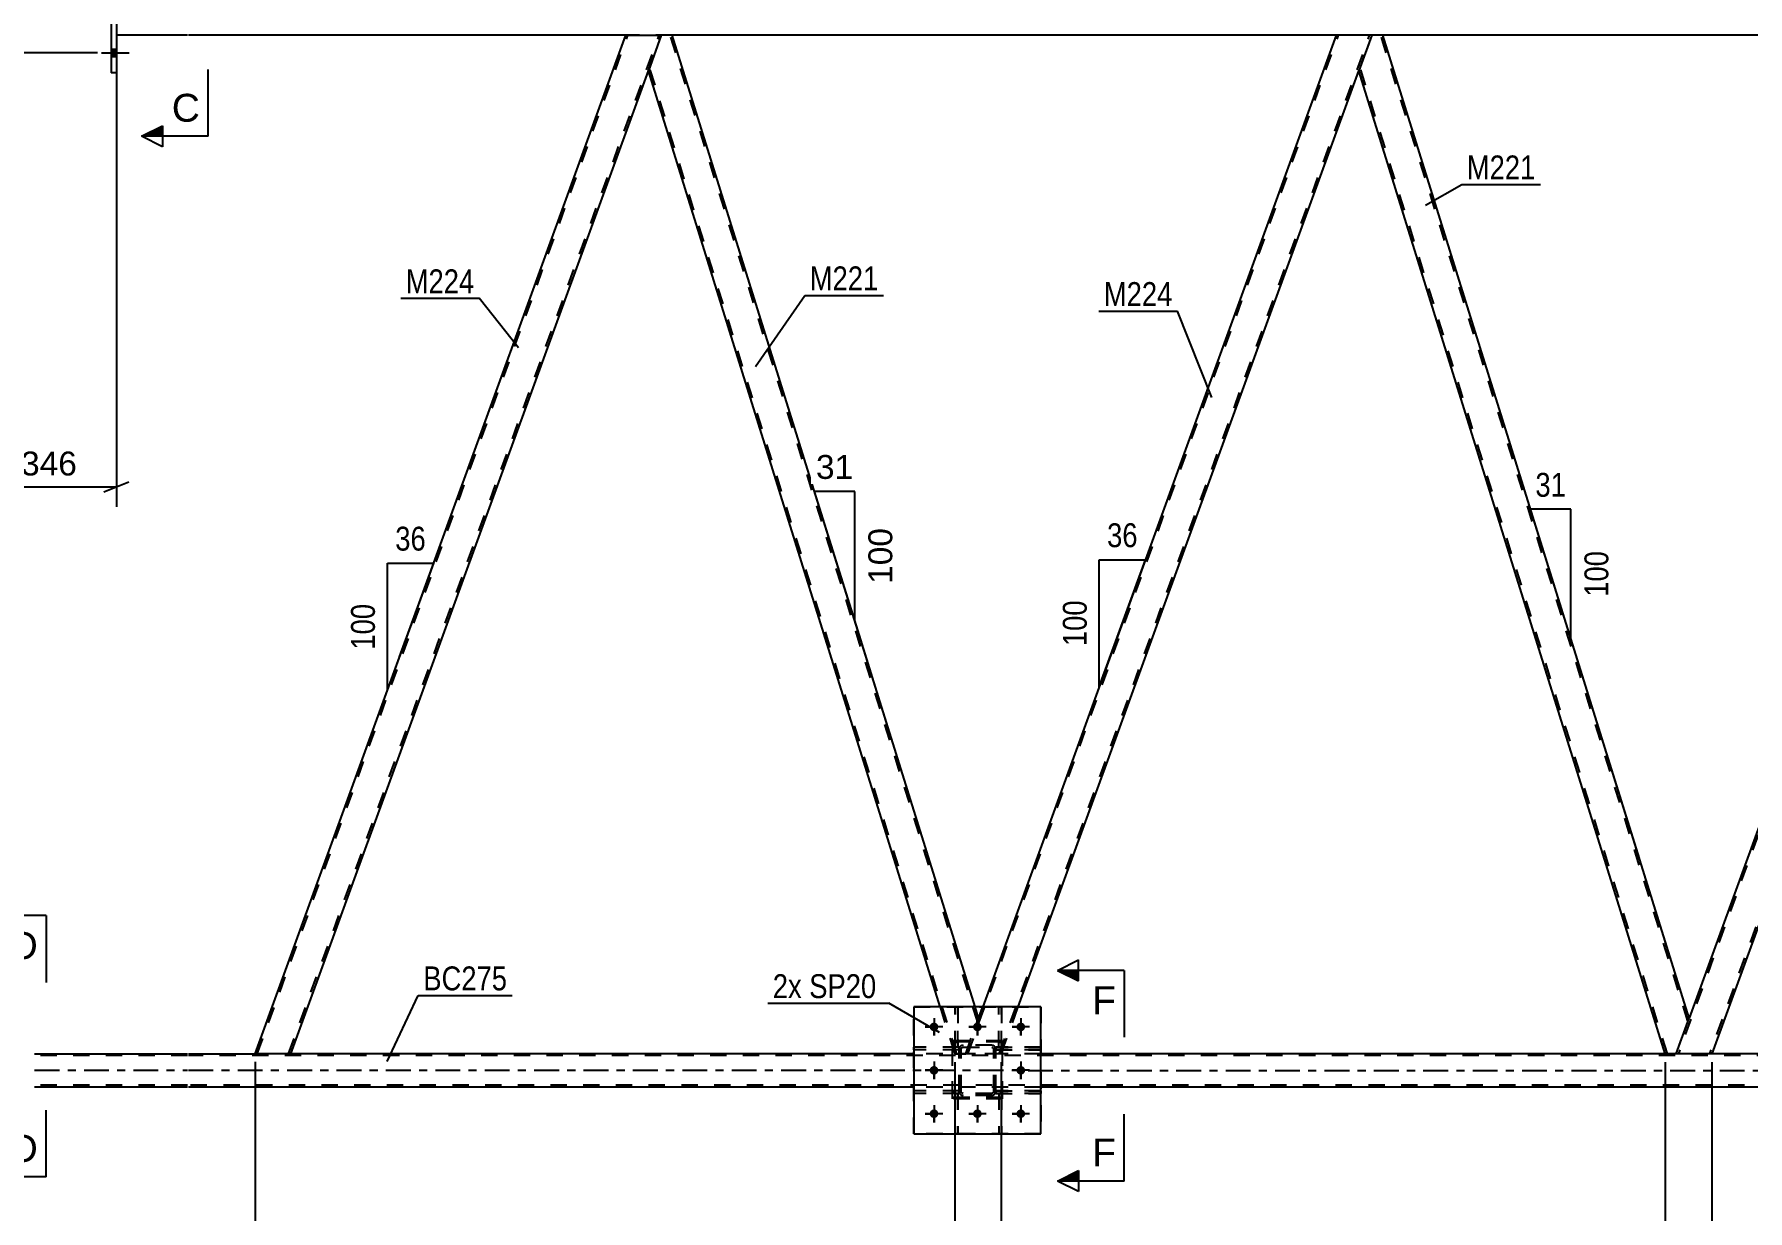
# Model space of a CAD drawing. Header units: millimetres. Extents: x 0 to 841, y 0 to 594.
# Drawn here: x 117.9 to 323.2, y 298.4 to 439.3 of the extents above; entities that cross this region are included whole.
import ezdxf

# ---------------------------------------------------------------- set-up
doc = ezdxf.new("R2010")
doc.units = ezdxf.units.MM
doc.linetypes.add('DXK_LINE_DOT2', pattern=[3.9198, 1.9599, -1.9599])
doc.linetypes.add('DXK_LINE_DOT3', pattern=[5.9187, 2.979, -0.9799, 0.9799, -0.9799])
doc.styles.add('Arial', font='ARIAL.TTF', dxfattribs={"height": 0.2})
doc.styles.add('Arial Narrow', font='ARIALN.TTF', dxfattribs={"height": 0.2})

# ---------------------------------------------------------------- blocks, each defined once
blk = doc.blocks.new('Part-318895815-2946 - 2943')
at = {"color": 7, "linetype": 'DXK_LINE_DOT2'}
for p, q in [((228.98, 318.19), (229.17, 318.23)), ((229.17, 318.23), (228.98, 318.19)), ((232.61, 318.23), (229.17, 318.23)), ((232.61, 318.23), (232.79, 318.19)), ((232.79, 318.19), (232.61, 318.23)), ((228.69, 317.75), (228.72, 317.93)), ((228.72, 317.93), (228.69, 317.75)), ((228.69, 312.71), (228.69, 317.75)), ((228.93, 317.75), (228.95, 317.84)), ((228.93, 312.71), (228.93, 317.75)), ((228.95, 317.84), (229, 317.92)), ((229, 317.92), (229.08, 317.97)), ((229.08, 317.97), (229.17, 317.99)), ((229.17, 317.99), (232.61, 317.99)), ((232.61, 317.99), (232.7, 317.97)), ((232.7, 317.97), (232.78, 317.92)), ((232.78, 317.92), (232.83, 317.84)), ((232.83, 317.84), (232.85, 317.75)), ((232.85, 312.71), (232.85, 317.75)), ((233.05, 317.93), (233.09, 317.75)), ((233.09, 317.75), (233.05, 317.93)), ((233.09, 312.71), (233.09, 317.75)), ((228.72, 312.52), (228.69, 312.71)), ((228.69, 312.71), (228.72, 312.52)), ((228.95, 312.62), (228.93, 312.71)), ((229, 312.54), (228.95, 312.62)), ((229.17, 312.23), (228.98, 312.26)), ((228.98, 312.26), (229.17, 312.23)), ((229.08, 312.49), (229, 312.54)), ((229.17, 312.47), (229.08, 312.49)), ((232.61, 312.47), (229.17, 312.47)), ((232.61, 312.23), (229.17, 312.23)), ((232.7, 312.49), (232.61, 312.47)), ((232.79, 312.26), (232.61, 312.23)), ((232.61, 312.23), (232.79, 312.26)), ((232.78, 312.54), (232.7, 312.49)), ((232.83, 312.62), (232.78, 312.54)), ((232.85, 312.71), (232.83, 312.62)), ((233.09, 312.71), (233.05, 312.52)), ((233.05, 312.52), (233.09, 312.71))]:
    blk.add_line(p, q, dxfattribs=at)
at = {"color": 7, "linetype": 'DXK_LINE_DOT3'}
blk.add_line((230.89, 315.23), (230.89, 315.23), dxfattribs=at)
at = {"color": 7, "linetype": 'DXK_LINE_DOT2'}
for centre, start, end in [((229.17, 317.75), 112.5, 157.5), ((229.17, 317.75), 112.5, 157.5), ((232.61, 317.75), 22.5, 67.5), ((232.61, 317.75), 22.5, 67.5), ((229.17, 312.71), 202.5, 247.5), ((229.17, 312.71), 202.5, 247.5), ((232.61, 312.71), 292.5, 337.5), ((232.61, 312.71), 292.5, 337.5)]:
    blk.add_arc(centre, 0.48, start, end, dxfattribs=at)
blk = doc.blocks.new('Part-318895815-2947 - 2943')
at = {"color": 7, "linetype": 'DXK_LINE_DOT2'}
for p, q in [((233.89, 318.76), (227.89, 318.76)), ((227.89, 311.96), (227.89, 318.76)), ((233.89, 311.96), (233.89, 318.76)), ((233.89, 311.96), (227.89, 311.96))]:
    blk.add_line(p, q, dxfattribs=at)
blk = doc.blocks.new('Bolt-318895815-3085 - 2943')
at = {"linetype": 'Continuous'}
for points in [[(226.21, 320.43, -1), (225.17, 320.43, -1)], [(231.41, 320.43, -1), (230.37, 320.43, -1)], [(236.61, 320.43, -1), (235.57, 320.43, -1)], [(226.21, 315.23, -1), (225.17, 315.23, -1)], [(236.61, 315.23, -1), (235.57, 315.23, -1)], [(226.21, 310.03, -1), (225.17, 310.03, -1)], [(231.41, 310.03, -1), (230.37, 310.03, -1)], [(236.61, 310.03, -1), (235.57, 310.03, -1)]]:
    blk.add_hatch(color=1, dxfattribs=at).paths.add_polyline_path(points)
at = {"color": 1, "linetype": 'Continuous'}
for p, q in [((226.73, 320.43), (224.65, 320.43)), ((225.69, 321.47), (225.69, 319.39)), ((231.93, 320.43), (229.85, 320.43)), ((230.89, 321.47), (230.89, 319.39)), ((237.13, 320.43), (235.05, 320.43)), ((236.09, 321.47), (236.09, 319.39)), ((225.69, 316.27), (225.69, 314.19)), ((236.09, 316.27), (236.09, 314.19)), ((226.73, 315.23), (224.65, 315.23)), ((237.13, 315.23), (235.05, 315.23)), ((226.73, 310.03), (224.65, 310.03)), ((225.69, 311.07), (225.69, 308.99)), ((231.93, 310.03), (229.85, 310.03)), ((230.89, 311.07), (230.89, 308.99)), ((237.13, 310.03), (235.05, 310.03)), ((236.09, 311.07), (236.09, 308.99))]:
    blk.add_line(p, q, dxfattribs=at)
blk = doc.blocks.new('Part-318895815-3043 - 2943')
at = {"color": 7, "linetype": 'DXK_LINE_DOT2'}
for p, q in [((233.09, 317.67), (233.09, 317.99)), ((233.09, 317.99), (238.49, 317.99)), ((238.49, 317.67), (233.09, 317.67)), ((233.69, 317.67), (233.69, 317.99)), ((238.49, 317.99), (238.49, 317.67))]:
    blk.add_line(p, q, dxfattribs=at)
blk = doc.blocks.new('Part-318895815-2979 - 2943')
at = {"color": 7, "linetype": 'DXK_LINE_DOT2'}
for p, q in [((228.98, 318.19), (229.17, 318.23)), ((229.17, 318.23), (228.98, 318.19)), ((232.61, 318.23), (229.17, 318.23)), ((232.61, 318.23), (232.79, 318.19)), ((232.79, 318.19), (232.61, 318.23)), ((228.69, 317.75), (228.72, 317.93)), ((228.72, 317.93), (228.69, 317.75)), ((228.69, 312.71), (228.69, 317.75)), ((228.93, 317.75), (228.95, 317.84)), ((228.93, 312.71), (228.93, 317.75)), ((228.95, 317.84), (229, 317.92)), ((229, 317.92), (229.08, 317.97)), ((229.08, 317.97), (229.17, 317.99)), ((229.17, 317.99), (232.61, 317.99)), ((232.61, 317.99), (232.7, 317.97)), ((232.7, 317.97), (232.78, 317.92)), ((232.78, 317.92), (232.83, 317.84)), ((232.83, 317.84), (232.85, 317.75)), ((232.85, 312.71), (232.85, 317.75)), ((233.05, 317.93), (233.09, 317.75)), ((233.09, 317.75), (233.05, 317.93)), ((233.09, 312.71), (233.09, 317.75)), ((228.72, 312.52), (228.69, 312.71)), ((228.69, 312.71), (228.72, 312.52)), ((228.95, 312.62), (228.93, 312.71)), ((229, 312.54), (228.95, 312.62)), ((229.17, 312.23), (228.98, 312.26)), ((228.98, 312.26), (229.17, 312.23)), ((229.08, 312.49), (229, 312.54)), ((229.17, 312.47), (229.08, 312.49)), ((232.61, 312.47), (229.17, 312.47)), ((232.61, 312.23), (229.17, 312.23)), ((232.7, 312.49), (232.61, 312.47)), ((232.79, 312.26), (232.61, 312.23)), ((232.61, 312.23), (232.79, 312.26)), ((232.78, 312.54), (232.7, 312.49)), ((232.83, 312.62), (232.78, 312.54)), ((232.85, 312.71), (232.83, 312.62)), ((233.09, 312.71), (233.05, 312.52)), ((233.05, 312.52), (233.09, 312.71))]:
    blk.add_line(p, q, dxfattribs=at)
at = {"color": 7, "linetype": 'DXK_LINE_DOT3'}
blk.add_line((230.89, 315.23), (230.89, 315.23), dxfattribs=at)
at = {"color": 7, "linetype": 'DXK_LINE_DOT2'}
for centre, start, end in [((229.17, 317.75), 112.5, 157.5), ((229.17, 317.75), 112.5, 157.5), ((232.61, 317.75), 22.5, 67.5), ((232.61, 317.75), 22.5, 67.5), ((229.17, 312.71), 202.5, 247.5), ((229.17, 312.71), 202.5, 247.5), ((232.61, 312.71), 292.5, 337.5), ((232.61, 312.71), 292.5, 337.5)]:
    blk.add_arc(centre, 0.48, start, end, dxfattribs=at)
blk = doc.blocks.new('Part-318895815-2980 - 2943')
at = {"color": 7, "linetype": 'DXK_LINE_DOT2'}
for p, q in [((228.24, 312.47), (228.56, 312.47)), ((228.24, 312.47), (228.24, 307.63)), ((228.56, 312.47), (228.56, 307.63)), ((228.24, 311.87), (228.56, 311.87)), ((228.56, 307.63), (228.24, 307.63))]:
    blk.add_line(p, q, dxfattribs=at)
blk = doc.blocks.new('Part-318895815-2988 - 2943')
at = {"color": 7, "linetype": 'DXK_LINE_DOT2'}
for p, q in [((233.44, 317.99), (233.44, 322.83)), ((233.44, 322.83), (233.76, 322.83)), ((233.76, 322.83), (233.76, 317.99)), ((233.44, 318.59), (233.76, 318.59)), ((233.76, 317.99), (233.44, 317.99))]:
    blk.add_line(p, q, dxfattribs=at)
blk = doc.blocks.new('Part-318895815-3237 - 2943')
at = {"color": 7, "linetype": 'DXK_LINE_DOT2'}
for p, q in [((228.69, 312.79), (223.29, 312.79)), ((223.29, 312.79), (223.29, 312.47)), ((228.69, 312.47), (223.29, 312.47)), ((228.09, 312.47), (228.09, 312.79)), ((228.69, 312.47), (228.69, 312.79))]:
    blk.add_line(p, q, dxfattribs=at)
blk = doc.blocks.new('Part-318895815-3022 - 2943')
at = {"color": 7, "linetype": 'DXK_LINE_DOT2'}
for p, q in [((233.89, 318.63), (227.89, 318.63)), ((227.89, 311.83), (227.89, 318.63)), ((233.89, 311.83), (233.89, 318.63)), ((233.89, 311.83), (227.89, 311.83))]:
    blk.add_line(p, q, dxfattribs=at)
blk = doc.blocks.new('Part-318895815-3027 - 2943')
at = {"color": 2, "linetype": 'Continuous'}
for p, q in [((117.93, 317.22), (136.25, 317.22)), ((136.35, 317.22), (144.35, 317.22)), ((223.29, 317.22), (148.61, 317.22)), ((313.3, 317.22), (238.49, 317.22)), ((393.56, 317.22), (318.88, 317.22)), ((136.25, 313.23), (117.93, 313.23)), ((223.29, 313.22), (136.35, 313.23)), ((393.56, 313.22), (238.49, 313.22))]:
    blk.add_line(p, q, dxfattribs=at)
at = {"color": 7, "linetype": 'DXK_LINE_DOT2'}
for p, q in [((136.25, 316.99), (117.93, 316.99)), ((706.48, 316.98), (136.35, 316.99)), ((148.61, 317.22), (144.35, 317.22)), ((238.49, 317.22), (223.29, 317.22)), ((318.88, 317.22), (313.3, 317.22)), ((136.25, 313.47), (117.93, 313.47)), ((706.95, 313.46), (136.35, 313.47)), ((238.49, 313.22), (223.29, 313.22))]:
    blk.add_line(p, q, dxfattribs=at)
at = {"color": 7, "linetype": 'DXK_LINE_DOT3'}
for p, q in [((117.93, 315.23), (136.25, 315.23)), ((136.35, 315.23), (706.72, 315.22))]:
    blk.add_line(p, q, dxfattribs=at)
blk = doc.blocks.new('Part-318895815-3143 - 2943')
at = {"color": 2, "linetype": 'Continuous'}
for p, q in [((278.15, 439.22), (276.6, 434.97)), ((279.47, 439.22), (278.15, 439.22)), ((316.17, 321.48), (279.47, 439.22)), ((313.3, 317.22), (276.6, 434.97)), ((314.62, 317.22), (316.17, 321.48)), ((314.62, 317.22), (313.3, 317.22))]:
    blk.add_line(p, q, dxfattribs=at)
at = {"color": 7, "linetype": 'DXK_LINE_DOT2'}
for p, q in [((316.03, 321.1), (279.22, 439.22)), ((313.56, 317.22), (276.74, 435.35))]:
    blk.add_line(p, q, dxfattribs=at)
blk = doc.blocks.new('Part-318895815-3128 - 2943')
at = {"color": 2, "linetype": 'Continuous'}
for p, q in [((144.35, 317.22), (188.76, 439.22)), ((188.76, 439.22), (193.01, 439.22)), ((148.61, 317.22), (191.47, 434.97)), ((148.57, 317.22), (144.35, 317.22)), ((148.61, 317.22), (148.57, 317.22))]:
    blk.add_line(p, q, dxfattribs=at)
at = {"color": 7, "linetype": 'DXK_LINE_DOT2'}
for p, q in [((144.61, 317.22), (189.01, 439.22)), ((148.36, 317.22), (192.76, 439.22)), ((189.01, 439.22), (189.03, 439.22)), ((191.47, 434.97), (193.01, 439.22)), ((144.61, 317.22), (144.63, 317.22))]:
    blk.add_line(p, q, dxfattribs=at)
blk = doc.blocks.new('Part-318895815-3133 - 2943')
at = {"color": 7, "linetype": 'DXK_LINE_DOT2'}
for p, q in [((229.74, 317.22), (274.15, 439.22)), ((233.49, 317.22), (277.89, 439.22)), ((274.15, 439.22), (274.17, 439.22)), ((278.15, 439.22), (276.6, 434.97)), ((229.49, 317.22), (231.53, 322.83)), ((233.74, 317.22), (235.78, 322.83)), ((233.74, 317.22), (229.49, 317.22))]:
    blk.add_line(p, q, dxfattribs=at)
at = {"color": 2, "linetype": 'Continuous'}
for p, q in [((273.89, 439.22), (231.53, 322.83)), ((278.15, 439.22), (273.89, 439.22)), ((235.78, 322.83), (276.6, 434.97))]:
    blk.add_line(p, q, dxfattribs=at)
blk = doc.blocks.new('Part-318895815-3138 - 2943')
at = {"color": 2, "linetype": 'Continuous'}
for p, q in [((193.01, 439.22), (191.47, 434.97)), ((194.33, 439.22), (193.01, 439.22)), ((230.61, 322.83), (194.33, 439.22)), ((226.42, 322.83), (191.47, 434.97))]:
    blk.add_line(p, q, dxfattribs=at)
at = {"color": 7, "linetype": 'DXK_LINE_DOT2'}
for p, q in [((230.9, 321.1), (194.08, 439.22)), ((228.42, 317.22), (191.6, 435.35)), ((226.42, 322.83), (228.17, 317.22)), ((231.04, 321.48), (230.61, 322.83)), ((229.49, 317.22), (231.04, 321.48)), ((228.17, 317.22), (229.49, 317.22))]:
    blk.add_line(p, q, dxfattribs=at)
blk = doc.blocks.new('Part-318895815-3181 - 2943')
at = {"color": 7, "linetype": 'DXK_LINE_DOT2'}
for p, q in [((223.29, 307.63), (223.29, 322.83)), ((223.29, 322.83), (238.49, 322.83)), ((238.49, 322.83), (238.49, 307.63)), ((238.49, 307.63), (223.29, 307.63))]:
    blk.add_line(p, q, dxfattribs=at)
blk = doc.blocks.new('Part-318895815-3196 - 2943')
at = {"color": 2, "linetype": 'Continuous'}
for p, q in [((127.09, 447.72), (127.73, 447.72)), ((127.09, 447.72), (127.09, 434.72)), ((127.73, 447.72), (127.73, 434.72)), ((127.73, 434.72), (127.09, 434.72))]:
    blk.add_line(p, q, dxfattribs=at)
blk = doc.blocks.new('Part-318895815-3197 - 2943')
at = {"color": 7, "linetype": 'DXK_LINE_DOT2'}
for p, q in [((233.44, 312.47), (233.76, 312.47)), ((233.44, 312.47), (233.44, 307.63)), ((233.76, 312.47), (233.76, 307.63)), ((233.44, 311.87), (233.76, 311.87)), ((233.76, 307.63), (233.44, 307.63))]:
    blk.add_line(p, q, dxfattribs=at)
blk = doc.blocks.new('Part-318895815-3332 - 2943')
at = {"color": 7, "linetype": 'DXK_LINE_DOT2'}
for p, q in [((233.09, 312.47), (233.09, 312.79)), ((233.09, 312.79), (238.49, 312.79)), ((238.49, 312.47), (233.09, 312.47)), ((233.69, 312.47), (233.69, 312.79)), ((238.49, 312.79), (238.49, 312.47))]:
    blk.add_line(p, q, dxfattribs=at)
blk = doc.blocks.new('Part-318895815-3203 - 2943')
at = {"color": 7, "linetype": 'DXK_LINE_DOT2'}
for p, q in [((228.24, 317.99), (228.24, 322.83)), ((228.24, 322.83), (228.56, 322.83)), ((228.56, 322.83), (228.56, 317.99)), ((228.24, 318.59), (228.56, 318.59)), ((228.56, 317.99), (228.24, 317.99))]:
    blk.add_line(p, q, dxfattribs=at)
blk = doc.blocks.new('Part-318895815-3338 - 2943')
at = {"color": 2, "linetype": 'Continuous'}
for p, q in [((228.24, 322.83), (228.24, 322.83)), ((228.56, 322.83), (228.24, 322.83)), ((228.56, 322.83), (228.56, 322.83))]:
    blk.add_line(p, q, dxfattribs=at)
at = {"color": 7, "linetype": 'DXK_LINE_DOT2'}
for p, q in [((228.24, 317.99), (228.24, 322.83)), ((228.56, 317.99), (228.56, 322.83)), ((228.24, 318.59), (228.56, 318.59)), ((228.56, 317.99), (228.24, 317.99))]:
    blk.add_line(p, q, dxfattribs=at)
blk = doc.blocks.new('Part-318895815-3218 - 2943')
at = {"color": 7, "linetype": 'DXK_LINE_DOT2'}
for p, q in [((233.76, 312.47), (233.44, 312.47)), ((233.44, 312.47), (233.44, 307.63)), ((233.76, 312.47), (233.76, 307.63)), ((233.44, 311.87), (233.76, 311.87)), ((233.44, 307.63), (233.76, 307.63))]:
    blk.add_line(p, q, dxfattribs=at)
blk = doc.blocks.new('Part-318895815-3233 - 2943')
at = {"color": 7, "linetype": 'DXK_LINE_DOT2'}
for p, q in [((359.28, 439.22), (314.88, 317.22)), ((363.03, 439.22), (318.62, 317.22)), ((359.28, 439.22), (359.3, 439.22)), ((363.28, 439.22), (361.74, 434.97)), ((314.62, 317.22), (316.17, 321.48)), ((314.88, 317.22), (314.9, 317.22))]:
    blk.add_line(p, q, dxfattribs=at)
at = {"color": 2, "linetype": 'Continuous'}
for p, q in [((359.03, 439.22), (316.17, 321.48)), ((363.28, 439.22), (359.03, 439.22)), ((361.74, 434.97), (318.88, 317.22)), ((318.84, 317.22), (314.62, 317.22)), ((318.88, 317.22), (318.84, 317.22))]:
    blk.add_line(p, q, dxfattribs=at)
blk = doc.blocks.new('Part-318895815-3234 - 2943')
at = {"color": 7, "linetype": 'DXK_LINE_DOT2'}
for p, q in [((238.49, 317.99), (233.09, 317.99)), ((233.09, 317.99), (233.09, 317.67)), ((233.09, 317.67), (238.49, 317.67)), ((233.69, 317.67), (233.69, 317.99)), ((238.49, 317.67), (238.49, 317.99))]:
    blk.add_line(p, q, dxfattribs=at)
blk = doc.blocks.new('Part-318895815-3235 - 2943')
at = {"color": 7, "linetype": 'DXK_LINE_DOT2'}
for p, q in [((238.49, 312.79), (233.09, 312.79)), ((233.09, 312.79), (233.09, 312.47)), ((233.09, 312.47), (238.49, 312.47)), ((233.69, 312.47), (233.69, 312.79)), ((238.49, 312.47), (238.49, 312.79))]:
    blk.add_line(p, q, dxfattribs=at)
blk = doc.blocks.new('Part-318895815-3236 - 2943')
at = {"color": 7, "linetype": 'DXK_LINE_DOT2'}
for p, q in [((228.69, 317.99), (223.29, 317.99)), ((223.29, 317.99), (223.29, 317.67)), ((228.69, 317.67), (223.29, 317.67)), ((228.09, 317.67), (228.09, 317.99)), ((228.69, 317.67), (228.69, 317.99))]:
    blk.add_line(p, q, dxfattribs=at)
blk = doc.blocks.new('Part-318895815-3239 - 2943')
at = {"color": 2, "linetype": 'Continuous'}
for p, q in [((233.44, 322.83), (233.44, 322.83)), ((233.76, 322.83), (233.44, 322.83)), ((233.76, 322.83), (233.76, 322.83))]:
    blk.add_line(p, q, dxfattribs=at)
at = {"color": 7, "linetype": 'DXK_LINE_DOT2'}
for p, q in [((233.44, 317.99), (233.44, 322.83)), ((233.76, 317.99), (233.76, 322.83)), ((233.44, 318.59), (233.76, 318.59)), ((233.76, 317.99), (233.44, 317.99))]:
    blk.add_line(p, q, dxfattribs=at)
blk = doc.blocks.new('Bolt-318895815-3262 - 2943')
at = {"color": 1, "linetype": 'Continuous'}
for p, q in [((224.65, 320.43), (225.34, 320.43)), ((225.69, 321.47), (225.69, 320.78)), ((226.73, 320.43), (226.04, 320.43)), ((229.85, 320.43), (230.54, 320.43)), ((230.89, 321.47), (230.89, 320.78)), ((231.93, 320.43), (231.24, 320.43)), ((235.05, 320.43), (235.74, 320.43)), ((236.09, 321.47), (236.09, 320.78)), ((237.13, 320.43), (236.44, 320.43)), ((225.69, 319.39), (225.69, 320.08)), ((230.89, 319.39), (230.89, 320.08)), ((236.09, 319.39), (236.09, 320.08)), ((225.69, 316.27), (225.69, 315.58)), ((236.09, 316.27), (236.09, 315.58)), ((224.65, 315.23), (225.34, 315.23)), ((225.69, 314.19), (225.69, 314.88)), ((226.73, 315.23), (226.04, 315.23)), ((235.05, 315.23), (235.74, 315.23)), ((236.09, 314.19), (236.09, 314.88)), ((237.13, 315.23), (236.44, 315.23)), ((224.65, 310.03), (225.34, 310.03)), ((225.69, 311.07), (225.69, 310.38)), ((226.73, 310.03), (226.04, 310.03)), ((229.85, 310.03), (230.54, 310.03)), ((230.89, 311.07), (230.89, 310.38)), ((231.93, 310.03), (231.24, 310.03)), ((235.05, 310.03), (235.74, 310.03)), ((236.09, 311.07), (236.09, 310.38)), ((237.13, 310.03), (236.44, 310.03)), ((225.69, 308.99), (225.69, 309.68)), ((230.89, 308.99), (230.89, 309.68)), ((236.09, 308.99), (236.09, 309.68))]:
    blk.add_line(p, q, dxfattribs=at)
blk = doc.blocks.new('Bolt-318895815-3287 - 2943')
at = {"linetype": 'Continuous'}
for points in [[(127.73, 444.88), (127.73, 445.76), (127.09, 445.76), (127.09, 444.88)], [(127.73, 444.88), (127.73, 445.76), (127.09, 445.76), (127.09, 444.88)], [(127.73, 444.88), (127.73, 445.76), (127.09, 445.76), (127.09, 444.88)], [(127.73, 440.78), (127.73, 441.66), (127.09, 441.66), (127.09, 440.78)], [(127.73, 440.78), (127.73, 441.66), (127.09, 441.66), (127.09, 440.78)], [(127.73, 436.68), (127.73, 437.56), (127.09, 437.56), (127.09, 436.68)], [(127.73, 436.68), (127.73, 437.56), (127.09, 437.56), (127.09, 436.68)], [(127.73, 436.68), (127.73, 437.56), (127.09, 437.56), (127.09, 436.68)]]:
    blk.add_hatch(color=1, dxfattribs=at).paths.add_polyline_path(points)
at = {"color": 1, "linetype": 'Continuous'}
for p, q in [((127.09, 445.76), (127.73, 445.76)), ((127.09, 445.76), (127.73, 445.76)), ((127.09, 445.76), (127.73, 445.76)), ((125.93, 445.32), (129.25, 445.32)), ((125.93, 445.32), (129.25, 445.32)), ((125.93, 445.32), (129.25, 445.32)), ((127.09, 444.88), (127.73, 444.88)), ((127.09, 444.88), (127.73, 444.88)), ((127.09, 444.88), (127.73, 444.88)), ((127.09, 441.66), (127.73, 441.66)), ((127.09, 441.66), (127.73, 441.66)), ((125.93, 441.22), (129.25, 441.22)), ((125.93, 441.22), (129.25, 441.22)), ((127.09, 440.78), (127.73, 440.78)), ((127.09, 440.78), (127.73, 440.78)), ((127.09, 437.56), (127.73, 437.56)), ((127.09, 437.56), (127.73, 437.56)), ((127.09, 437.56), (127.73, 437.56)), ((125.93, 437.12), (129.25, 437.12)), ((125.93, 437.12), (129.25, 437.12)), ((125.93, 437.12), (129.25, 437.12)), ((127.09, 436.68), (127.73, 436.68)), ((127.09, 436.68), (127.73, 436.68)), ((127.09, 436.68), (127.73, 436.68))]:
    blk.add_line(p, q, dxfattribs=at)
blk = doc.blocks.new('Part-318895815-3314 - 2943')
at = {"color": 7, "linetype": 'DXK_LINE_DOT2'}
for p, q in [((127.73, 443.22), (127.73, 439.22)), ((194.33, 439.22), (188.76, 439.22)), ((279.47, 439.22), (273.89, 439.22))]:
    blk.add_line(p, q, dxfattribs=at)
at = {"color": 2, "linetype": 'Continuous'}
for p, q in [((136.25, 439.22), (127.73, 439.22)), ((188.76, 439.22), (136.35, 439.22)), ((273.89, 439.22), (194.33, 439.22)), ((359.03, 439.22), (279.47, 439.22))]:
    blk.add_line(p, q, dxfattribs=at)
blk = doc.blocks.new('Part-318895815-3331 - 2943')
at = {"color": 7, "linetype": 'DXK_LINE_DOT2'}
for p, q in [((228.69, 317.99), (223.29, 317.99)), ((223.29, 317.67), (223.29, 317.99)), ((228.69, 317.67), (223.29, 317.67)), ((228.09, 317.67), (228.09, 317.99)), ((228.69, 317.99), (228.69, 317.67))]:
    blk.add_line(p, q, dxfattribs=at)
blk = doc.blocks.new('Part-318895815-3339 - 2943')
at = {"color": 7, "linetype": 'DXK_LINE_DOT2'}
for p, q in [((228.69, 312.79), (223.29, 312.79)), ((223.29, 312.47), (223.29, 312.79)), ((228.69, 312.47), (223.29, 312.47)), ((228.09, 312.47), (228.09, 312.79)), ((228.69, 312.79), (228.69, 312.47))]:
    blk.add_line(p, q, dxfattribs=at)
blk = doc.blocks.new('Part-318895815-3346 - 2943')
at = {"color": 7, "linetype": 'DXK_LINE_DOT2'}
for p, q in [((228.56, 312.47), (228.24, 312.47)), ((228.24, 312.47), (228.24, 307.63)), ((228.56, 312.47), (228.56, 307.63)), ((228.24, 311.87), (228.56, 311.87)), ((228.24, 307.63), (228.56, 307.63))]:
    blk.add_line(p, q, dxfattribs=at)
blk = doc.blocks.new('Part-318895815-3383 - 2943')
at = {"color": 2, "linetype": 'Continuous'}
for p, q in [((223.29, 322.83), (223.29, 307.63)), ((238.49, 322.83), (223.29, 322.83)), ((238.49, 307.63), (238.49, 322.83)), ((223.29, 307.63), (238.49, 307.63))]:
    blk.add_line(p, q, dxfattribs=at)
blk = doc.blocks.new('AngleDimension-318895815-3652 - 2943')
at = {"color": 7, "linetype": 'Continuous'}
for p, q in [((216.19, 384.58), (211.36, 384.58)), ((216.19, 369.11), (211.36, 384.58)), ((216.19, 369.11), (216.19, 384.58)), ((220.64, 354.82), (216.19, 369.11))]:
    blk.add_line(p, q, dxfattribs=at)
at = {"color": 0}
for points in [[(216.6, 385.48), (216.6, 389.68), (210.95, 389.68), (210.95, 385.48)], [(221.29, 380.78), (217.09, 380.78), (217.09, 372.91), (221.29, 372.91)]]:
    blk.add_wipeout(points, dxfattribs=at)
at = {"color": 3, "style": 'Arial'}
blk.add_text('31', height=2.865, dxfattribs=at).set_placement((211.55, 386.08))
blk.add_text('100', height=2.865, rotation=90.0002, dxfattribs=at).set_placement((220.69, 373.51))
blk = doc.blocks.new('StraightDimension-318895815-22673 - 2943')
at = {"color": 7, "linetype": 'Continuous'}
for p, q in [((313.3, 316.22), (313.3, 272.71)), ((318.88, 316.22), (318.88, 272.71)), ((311.8, 282.31), (314.8, 283.51)), ((320.38, 283.51), (317.38, 282.31)), ((313.3, 282.91), (318.88, 282.91))]:
    blk.add_line(p, q, dxfattribs=at)
at = {"color": 0}
blk.add_wipeout([(320.03, 283.66), (320.03, 287.86), (312.16, 287.86), (312.16, 283.66)], dxfattribs=at)
at = {"color": 0, "linetype": 'Continuous'}
blk.add_wipeout([(318.28, 282.21), (314.08, 282.21), (314.08, 272.11), (318.28, 272.11)], dxfattribs=at)
at = {"color": 3, "style": 'Arial'}
blk.add_text('139', height=2.865, dxfattribs=at).set_placement((312.76, 284.26))
at = {"color": 3, "linetype": 'Continuous', "style": 'Arial'}
blk.add_text('6356', height=2.865, rotation=90.0002, dxfattribs=at).set_placement((317.68, 272.71))
blk = doc.blocks.new('StraightDimension-318895815-22674 - 2943')
at = {"color": 7, "linetype": 'Continuous'}
for p, q in [((233.74, 316.22), (233.74, 272.71)), ((313.3, 316.22), (313.3, 272.71)), ((235.24, 283.51), (232.24, 282.31)), ((311.8, 282.31), (314.8, 283.51)), ((233.74, 282.91), (313.3, 282.91))]:
    blk.add_line(p, q, dxfattribs=at)
at = {"color": 0}
blk.add_wipeout([(278.57, 283.66), (278.57, 287.86), (268.48, 287.86), (268.48, 283.66)], dxfattribs=at)
at = {"color": 0, "linetype": 'Continuous'}
blk.add_wipeout([(312.7, 282.21), (308.5, 282.21), (308.5, 272.11), (312.7, 272.11)], dxfattribs=at)
at = {"color": 3, "style": 'Arial'}
blk.add_text('1989', height=2.865, dxfattribs=at).set_placement((269.08, 284.26))
at = {"color": 3, "linetype": 'Continuous', "style": 'Arial'}
blk.add_text('6217', height=2.865, rotation=90.0002, dxfattribs=at).set_placement((312.1, 272.71))
blk = doc.blocks.new('StraightDimension-318895815-22676 - 2943')
at = {"color": 7, "linetype": 'Continuous'}
for p, q in [((144.35, 316.23), (144.35, 272.71)), ((228.17, 316.22), (228.17, 272.71)), ((145.85, 283.51), (142.85, 282.31)), ((226.67, 282.31), (229.67, 283.51)), ((144.35, 282.91), (228.17, 282.91))]:
    blk.add_line(p, q, dxfattribs=at)
at = {"color": 0}
blk.add_wipeout([(191.31, 283.66), (191.31, 287.86), (181.21, 287.86), (181.21, 283.66)], dxfattribs=at)
at = {"color": 0, "linetype": 'Continuous'}
blk.add_wipeout([(227.57, 282.21), (223.37, 282.21), (223.37, 272.11), (227.57, 272.11)], dxfattribs=at)
at = {"color": 3, "style": 'Arial'}
blk.add_text('2095', height=2.865, dxfattribs=at).set_placement((181.81, 284.26))
at = {"color": 3, "linetype": 'Continuous', "style": 'Arial'}
blk.add_text('4089', height=2.865, rotation=90.0002, dxfattribs=at).set_placement((226.97, 272.71))
blk = doc.blocks.new('AngleDimension-318895815-3464 - 2943')
at = {"color": 7, "linetype": 'Continuous'}
for p, q in [((160.2, 375.99), (165.74, 375.99)), ((160.2, 360.76), (165.74, 375.99)), ((160.2, 360.76), (160.2, 375.99)), ((161.65, 364.75), (165.74, 375.99))]:
    blk.add_line(p, q, dxfattribs=at)
at = {"color": 0}
for points in [[(165.4, 376.89), (165.4, 381.09), (160.54, 381.09), (160.54, 376.89)], [(159.3, 371.72), (155.1, 371.72), (155.1, 365.03), (159.3, 365.03)]]:
    blk.add_wipeout(points, dxfattribs=at)
at = {"color": 3, "style": 'Arial Narrow'}
blk.add_text('36', height=2.863, dxfattribs=at).set_placement((161.14, 377.49))
blk.add_text('100', height=2.863, rotation=90.0002, dxfattribs=at).set_placement((158.7, 365.63))
blk = doc.blocks.new('StraightDimension-318895815-3500 - 2943')
at = {"color": 7, "linetype": 'Continuous'}
for p, q in [((112.25, 442.72), (113.45, 439.72)), ((126.09, 441.22), (110, 441.22)), ((112.85, 437.12), (112.85, 441.22)), ((113.45, 435.62), (112.25, 438.62)), ((125.47, 437.12), (110, 437.12))]:
    blk.add_line(p, q, dxfattribs=at)
at = {"color": 0}
blk.add_wipeout([(112.1, 436.6), (107.9, 436.6), (107.9, 428.73), (112.1, 428.73)], dxfattribs=at)
at = {"color": 7, "linetype": 'Continuous'}
blk.add_line((112.85, 437.12), (112.85, 428.2), dxfattribs=at)
blk.add_line((112.85, 437.12), (112.85, 428.2), dxfattribs=at)
at = {"color": 3, "style": 'Arial'}
blk.add_text('103', height=2.865, rotation=90.0002, dxfattribs=at).set_placement((111.5, 429.33))
blk = doc.blocks.new('AngleDimension-318895815-3565 - 2943')
at = {"color": 7, "linetype": 'Continuous'}
for p, q in [((301.99, 382.44), (297.17, 382.44)), ((301.99, 366.97), (297.17, 382.44)), ((301.99, 366.97), (301.99, 382.44)), ((310.21, 340.61), (301.99, 366.97))]:
    blk.add_line(p, q, dxfattribs=at)
at = {"color": 0}
for points in [[(302.01, 383.34), (302.01, 387.54), (297.15, 387.54), (297.15, 383.34)], [(307.09, 378.04), (302.89, 378.04), (302.89, 371.36), (307.09, 371.36)]]:
    blk.add_wipeout(points, dxfattribs=at)
at = {"color": 3, "style": 'Arial Narrow'}
blk.add_text('31', height=2.863, dxfattribs=at).set_placement((297.75, 383.94))
blk.add_text('100', height=2.863, rotation=90.0002, dxfattribs=at).set_placement((306.49, 371.96))
blk = doc.blocks.new('AngleDimension-318895815-3591 - 2943')
at = {"color": 7, "linetype": 'Continuous'}
for p, q in [((245.49, 376.4), (251.03, 376.4)), ((245.49, 361.18), (251.03, 376.4)), ((245.49, 361.18), (245.49, 376.4)), ((246.03, 362.67), (251.03, 376.4))]:
    blk.add_line(p, q, dxfattribs=at)
at = {"color": 0}
for points in [[(250.68, 377.3), (250.68, 381.5), (245.83, 381.5), (245.83, 377.3)], [(244.59, 372.13), (240.39, 372.13), (240.39, 365.45), (244.59, 365.45)]]:
    blk.add_wipeout(points, dxfattribs=at)
at = {"color": 3, "style": 'Arial Narrow'}
blk.add_text('36', height=2.863, dxfattribs=at).set_placement((246.43, 377.9))
blk.add_text('100', height=2.863, rotation=90.0002, dxfattribs=at).set_placement((243.99, 366.05))
blk = doc.blocks.new('StraightDimension-318895815-3647 - 2943')
at = {"color": 7, "linetype": 'Continuous'}
for p, q in [((127.73, 438.22), (127.73, 382.74)), ((109.31, 318.23), (109.31, 387.99)), ((110.81, 385.74), (107.81, 384.54)), ((109.31, 385.14), (127.73, 385.14)), ((126.23, 384.54), (129.23, 385.74))]:
    blk.add_line(p, q, dxfattribs=at)
at = {"color": 0}
blk.add_wipeout([(123.57, 385.89), (123.57, 390.09), (113.48, 390.09), (113.48, 385.89)], dxfattribs=at)
at = {"color": 3, "style": 'Arial'}
blk.add_text('1346', height=2.865, dxfattribs=at).set_placement((114.08, 386.49))
blk = doc.blocks.new('StraightDimension-318895815-3958 - 2943')
at = {"color": 7, "linetype": 'Continuous'}
for p, q in [((95.22, 439.72), (94.02, 442.72)), ((126.09, 441.22), (91.77, 441.22)), ((94.62, 315.23), (94.62, 441.22)), ((94.02, 316.73), (95.22, 313.73)), ((107.67, 315.23), (91.77, 315.23))]:
    blk.add_line(p, q, dxfattribs=at)
at = {"color": 0}
blk.add_wipeout([(93.87, 383.27), (89.67, 383.27), (89.67, 373.18), (93.87, 373.18)], dxfattribs=at)
at = {"color": 3, "style": 'Arial'}
blk.add_text('3150', height=2.865, rotation=90.0002, dxfattribs=at).set_placement((93.27, 373.78))
blk = doc.blocks.new('StraightDimension-318895815-22672 - 2943')
at = {"color": 7, "linetype": 'Continuous'}
for p, q in [((318.88, 316.22), (318.88, 272.71)), ((398.44, 316.22), (398.44, 272.71)), ((320.38, 283.51), (317.38, 282.31)), ((396.94, 282.31), (399.94, 283.51)), ((318.88, 282.91), (398.44, 282.91))]:
    blk.add_line(p, q, dxfattribs=at)
at = {"color": 0}
blk.add_wipeout([(363.71, 283.66), (363.71, 287.86), (353.61, 287.86), (353.61, 283.66)], dxfattribs=at)
at = {"color": 0, "linetype": 'Continuous'}
blk.add_wipeout([(397.84, 282.21), (393.64, 282.21), (393.64, 272.11), (397.84, 272.11)], dxfattribs=at)
at = {"color": 3, "style": 'Arial'}
blk.add_text('1989', height=2.865, dxfattribs=at).set_placement((354.21, 284.26))
at = {"color": 3, "linetype": 'Continuous', "style": 'Arial'}
blk.add_text('8345', height=2.865, rotation=90.0002, dxfattribs=at).set_placement((397.24, 272.71))
blk = doc.blocks.new('StraightDimension-318895815-22675 - 2943')
at = {"color": 7, "linetype": 'Continuous'}
for p, q in [((228.17, 316.22), (228.17, 272.71)), ((233.74, 316.22), (233.74, 272.71)), ((226.67, 282.31), (229.67, 283.51)), ((235.24, 283.51), (232.24, 282.31)), ((228.17, 282.91), (233.74, 282.91))]:
    blk.add_line(p, q, dxfattribs=at)
at = {"color": 0}
blk.add_wipeout([(234.89, 283.66), (234.89, 287.86), (227.02, 287.86), (227.02, 283.66)], dxfattribs=at)
at = {"color": 0, "linetype": 'Continuous'}
blk.add_wipeout([(233.14, 282.21), (228.94, 282.21), (228.94, 272.11), (233.14, 272.11)], dxfattribs=at)
at = {"color": 3, "style": 'Arial'}
blk.add_text('139', height=2.865, dxfattribs=at).set_placement((227.62, 284.26))
at = {"color": 3, "linetype": 'Continuous', "style": 'Arial'}
blk.add_text('4228', height=2.865, rotation=90.0002, dxfattribs=at).set_placement((232.54, 272.71))
blk = doc.blocks.new('StraightDimension-318895815-22677 - 2943')
at = {"color": 7, "linetype": 'Continuous'}
for p, q in [((144.35, 316.23), (144.35, 272.71)), ((109.31, 312.23), (109.31, 279.38)), ((110.81, 283.51), (107.81, 282.31)), ((142.85, 282.31), (145.85, 283.51)), ((109.31, 282.91), (144.35, 282.91))]:
    blk.add_line(p, q, dxfattribs=at)
at = {"color": 0}
blk.add_wipeout([(131.88, 283.66), (131.88, 287.86), (121.79, 287.86), (121.79, 283.66)], dxfattribs=at)
at = {"color": 0, "linetype": 'Continuous'}
for points in [[(108.71, 282.21), (104.51, 282.21), (104.51, 278.78), (108.71, 278.78)], [(143.75, 282.21), (139.55, 282.21), (139.55, 272.11), (143.75, 272.11)]]:
    blk.add_wipeout(points, dxfattribs=at)
at = {"color": 3, "style": 'Arial'}
blk.add_text('1993', height=2.865, dxfattribs=at).set_placement((122.39, 284.26))
at = {"color": 3, "linetype": 'Continuous', "style": 'Arial'}
for s, height, p in [('0', 2.87, (108.11, 279.38)), ('1993', 2.865, (143.15, 272.71))]:
    blk.add_text(s, height=height, rotation=90.0002, dxfattribs=at).set_placement(p)
blk = doc.blocks.new('Mark-318895815-3129 - 2943')
at = {"color": 0}
blk.add_wipeout([(254.26, 406.79), (254.26, 409.79), (246.04, 409.79), (246.04, 406.79)], dxfattribs=at)
blk.add_wipeout([(254.26, 406.79), (254.26, 409.79), (246.04, 409.79), (246.04, 406.79)], dxfattribs=at)
at = {"color": 30, "linetype": 'Continuous'}
for p in [(245.44, 406.19), (258.98, 395.83)]:
    blk.add_line(p, (254.86, 406.19), dxfattribs=at)
at = {"color": 3, "style": 'Arial Narrow'}
blk.add_text('M224', height=2.863, dxfattribs=at).set_placement((246.04, 406.79))
blk = doc.blocks.new('SectionMark-318895815-4453 - 2943')
at = {"linetype": 'Continuous'}
for points in [[(242.99, 327.2), (242.99, 325.95), (240.49, 327.2)], [(242.99, 303.22), (242.99, 301.97), (240.49, 301.97)]]:
    blk.add_hatch(color=6, dxfattribs=at).paths.add_polyline_path(points)
at = {"color": 6, "linetype": 'Continuous'}
for p, q in [((240.49, 327.2), (242.99, 328.45)), ((248.49, 327.2), (240.49, 327.2)), ((240.49, 327.2), (242.99, 325.95)), ((242.99, 325.95), (242.99, 328.45)), ((240.49, 301.97), (242.99, 303.22)), ((248.49, 301.97), (240.49, 301.97)), ((242.99, 300.72), (240.49, 301.97)), ((242.99, 303.22), (242.99, 300.72))]:
    blk.add_line(p, q, dxfattribs=at)
at = {"color": 0, "linetype": 'Continuous'}
for points in [[(247.49, 321.95), (247.49, 325.45), (244.64, 325.45), (244.64, 321.95)], [(247.49, 303.72), (247.49, 307.22), (244.64, 307.22), (244.64, 303.72)]]:
    blk.add_wipeout(points, dxfattribs=at)
at = {"color": 6, "linetype": 'Continuous'}
for p, q in [((248.49, 327.2), (248.49, 319.2)), ((248.49, 301.97), (248.49, 309.97))]:
    blk.add_line(p, q, dxfattribs=at)
at = {"color": 3, "linetype": 'Continuous', "style": 'Arial'}
for p in [(244.64, 321.95), (244.64, 303.72)]:
    blk.add_text('F', height=3.34, dxfattribs=at).set_placement(p)
blk = doc.blocks.new('Mark-318895815-3023 - 2943')
at = {"color": 0}
blk.add_wipeout([(174.55, 324.81), (174.55, 327.81), (164.5, 327.81), (164.5, 324.81)], dxfattribs=at)
blk.add_wipeout([(174.55, 324.81), (174.55, 327.81), (164.5, 327.81), (164.5, 324.81)], dxfattribs=at)
at = {"color": 30, "linetype": 'Continuous'}
for p, q in [((160.18, 316.29), (163.9, 324.21)), ((163.9, 324.21), (175.15, 324.21))]:
    blk.add_line(p, q, dxfattribs=at)
at = {"color": 3, "style": 'Arial Narrow'}
blk.add_text('BC275', height=2.863, dxfattribs=at).set_placement((164.5, 324.81))
blk = doc.blocks.new('Mark-318895815-3139 - 2943')
at = {"color": 0}
blk.add_wipeout([(297.75, 421.96), (297.75, 424.96), (289.53, 424.96), (289.53, 421.96)], dxfattribs=at)
blk.add_wipeout([(297.75, 421.96), (297.75, 424.96), (289.53, 424.96), (289.53, 421.96)], dxfattribs=at)
at = {"color": 30, "linetype": 'Continuous'}
for p, q in [((284.6, 418.86), (288.93, 421.36)), ((288.93, 421.36), (298.35, 421.36))]:
    blk.add_line(p, q, dxfattribs=at)
at = {"color": 3, "style": 'Arial Narrow'}
blk.add_text('M221', height=2.863, dxfattribs=at).set_placement((289.53, 421.96))
blk = doc.blocks.new('Mark-318895815-3124 - 2943')
at = {"color": 0}
blk.add_wipeout([(170.61, 408.32), (170.61, 411.32), (162.39, 411.32), (162.39, 408.32)], dxfattribs=at)
blk.add_wipeout([(170.61, 408.32), (170.61, 411.32), (162.39, 411.32), (162.39, 408.32)], dxfattribs=at)
at = {"color": 30, "linetype": 'Continuous'}
for p in [(161.79, 407.72), (175.92, 401.78)]:
    blk.add_line(p, (171.21, 407.72), dxfattribs=at)
at = {"color": 3, "style": 'Arial Narrow'}
blk.add_text('M224', height=2.863, dxfattribs=at).set_placement((162.39, 408.32))
blk = doc.blocks.new('Mark-318895815-3134 - 2943')
at = {"color": 0}
blk.add_wipeout([(219.02, 408.67), (219.02, 411.67), (210.8, 411.67), (210.8, 408.67)], dxfattribs=at)
blk.add_wipeout([(219.02, 408.67), (219.02, 411.67), (210.8, 411.67), (210.8, 408.67)], dxfattribs=at)
at = {"color": 30, "linetype": 'Continuous'}
for p, q in [((204.31, 399.56), (210.2, 408.07)), ((210.2, 408.07), (219.62, 408.07))]:
    blk.add_line(p, q, dxfattribs=at)
at = {"color": 3, "style": 'Arial Narrow'}
blk.add_text('M221', height=2.863, dxfattribs=at).set_placement((210.8, 408.67))
blk = doc.blocks.new('MarkSet-318895815-4499 - 2943')
at = {"color": 30, "linetype": 'Continuous'}
blk.add_line((226.34, 319.78), (220.28, 323.28), dxfattribs=at)
at = {"color": 0}
blk.add_wipeout([(209.84, 323.88), (209.84, 326.88), (206.37, 326.88), (206.37, 323.88)], dxfattribs=at)
blk.add_wipeout([(209.84, 323.88), (209.84, 326.88), (206.37, 326.88), (206.37, 323.88)], dxfattribs=at)
blk.add_wipeout([(218.78, 323.88), (218.78, 326.88), (210.74, 326.88), (210.74, 323.88)], dxfattribs=at)
blk.add_wipeout([(218.78, 323.88), (218.78, 326.88), (210.74, 326.88), (210.74, 323.88)], dxfattribs=at)
at = {"color": 30, "linetype": 'Continuous'}
blk.add_line((205.77, 323.28), (220.28, 323.28), dxfattribs=at)
at = {"color": 3, "style": 'Arial Narrow'}
for s, p in [('2x', (206.37, 323.88)), ('SP20', (210.74, 323.88))]:
    blk.add_text(s, height=2.863, dxfattribs=at).set_placement(p)
blk = doc.blocks.new('SectionMark-318895815-4449 - 2943')
at = {"linetype": 'Continuous'}
for points in [[(133.23, 454.66), (133.23, 453.41), (130.73, 454.66)], [(133.23, 428.37), (133.23, 427.12), (130.73, 427.12)]]:
    blk.add_hatch(color=6, dxfattribs=at).paths.add_polyline_path(points)
at = {"color": 6, "linetype": 'Continuous'}
for p, q in [((130.73, 454.66), (133.23, 455.91)), ((133.23, 453.41), (133.23, 455.91)), ((138.73, 454.66), (130.73, 454.66)), ((130.73, 454.66), (133.23, 453.41)), ((130.73, 427.12), (133.23, 428.37)), ((138.73, 427.12), (130.73, 427.12)), ((133.23, 425.87), (130.73, 427.12)), ((133.23, 428.37), (133.23, 425.87))]:
    blk.add_line(p, q, dxfattribs=at)
at = {"color": 0, "linetype": 'Continuous'}
for points in [[(137.73, 449.41), (137.73, 452.91), (134.36, 452.91), (134.36, 449.41)], [(137.73, 428.87), (137.73, 432.37), (134.36, 432.37), (134.36, 428.87)]]:
    blk.add_wipeout(points, dxfattribs=at)
at = {"color": 6, "linetype": 'Continuous'}
for p, q in [((138.73, 454.66), (138.73, 446.66)), ((138.73, 427.12), (138.73, 435.12))]:
    blk.add_line(p, q, dxfattribs=at)
at = {"color": 3, "linetype": 'Continuous', "style": 'Arial'}
for p in [(134.36, 449.41), (134.36, 428.87)]:
    blk.add_text('C', height=3.34, dxfattribs=at).set_placement(p)
blk = doc.blocks.new('SectionMark-318895815-4451 - 2943')
at = {"linetype": 'Continuous'}
for points in [[(113.81, 333.76), (113.81, 332.51), (111.31, 333.76)], [(113.81, 303.71), (113.81, 302.46), (111.31, 302.46)]]:
    blk.add_hatch(color=6, dxfattribs=at).paths.add_polyline_path(points)
at = {"color": 6, "linetype": 'Continuous'}
for p, q in [((111.31, 333.76), (113.81, 335.01)), ((113.81, 332.51), (113.81, 335.01)), ((119.31, 333.76), (111.31, 333.76)), ((111.31, 333.76), (113.81, 332.51)), ((111.31, 302.46), (113.81, 303.71)), ((119.31, 302.46), (111.31, 302.46)), ((113.81, 301.21), (111.31, 302.46)), ((113.81, 303.71), (113.81, 301.21))]:
    blk.add_line(p, q, dxfattribs=at)
at = {"color": 0, "linetype": 'Continuous'}
for points in [[(118.31, 328.51), (118.31, 332.01), (114.94, 332.01), (114.94, 328.51)], [(118.31, 304.21), (118.31, 307.71), (114.94, 307.71), (114.94, 304.21)]]:
    blk.add_wipeout(points, dxfattribs=at)
at = {"color": 6, "linetype": 'Continuous'}
for p, q in [((119.31, 333.76), (119.31, 325.76)), ((119.31, 302.46), (119.31, 310.46))]:
    blk.add_line(p, q, dxfattribs=at)
at = {"color": 3, "linetype": 'Continuous', "style": 'Arial'}
for p in [(114.94, 328.51), (114.94, 304.21)]:
    blk.add_text('D', height=3.34, dxfattribs=at).set_placement(p)

msp = doc.modelspace()

# ---------------------------------------------------------------- block references
for name in ['Part-318895815-3196 - 2943', 'Bolt-318895815-3287 - 2943', 'Part-318895815-3314 - 2943', 'Part-318895815-3128 - 2943', 'Part-318895815-3138 - 2943', 'Part-318895815-3133 - 2943', 'Part-318895815-3143 - 2943', 'Part-318895815-3233 - 2943', 'Part-318895815-3181 - 2943', 'Part-318895815-3383 - 2943', 'Part-318895815-3203 - 2943', 'Part-318895815-3338 - 2943', 'Part-318895815-2988 - 2943', 'Part-318895815-3239 - 2943', 'Bolt-318895815-3085 - 2943', 'Bolt-318895815-3262 - 2943', 'Part-318895815-2947 - 2943', 'Part-318895815-3022 - 2943', 'Part-318895815-2946 - 2943', 'Part-318895815-2979 - 2943', 'Part-318895815-3027 - 2943', 'Part-318895815-3236 - 2943', 'Part-318895815-3331 - 2943', 'Part-318895815-3043 - 2943', 'Part-318895815-3234 - 2943', 'Part-318895815-3237 - 2943', 'Part-318895815-3339 - 2943', 'Part-318895815-2980 - 2943', 'Part-318895815-3346 - 2943', 'Part-318895815-3332 - 2943', 'Part-318895815-3235 - 2943', 'Part-318895815-3197 - 2943', 'Part-318895815-3218 - 2943']:
    msp.add_blockref(name, (0, 0))

# ---------------------------------------------------------------- next in the draw order: block references
for name in ['SectionMark-318895815-4449 - 2943', 'StraightDimension-318895815-3500 - 2943', 'Mark-318895815-3139 - 2943', 'Mark-318895815-3124 - 2943', 'Mark-318895815-3134 - 2943', 'Mark-318895815-3129 - 2943', 'AngleDimension-318895815-3652 - 2943', 'AngleDimension-318895815-3565 - 2943', 'AngleDimension-318895815-3464 - 2943', 'AngleDimension-318895815-3591 - 2943', 'MarkSet-318895815-4499 - 2943', 'StraightDimension-318895815-22676 - 2943', 'StraightDimension-318895815-22673 - 2943']:
    msp.add_blockref(name, (0, 0))

# ---------------------------------------------------------------- next in the draw order: block references
for name in ['StraightDimension-318895815-3647 - 2943', 'Mark-318895815-3023 - 2943', 'StraightDimension-318895815-22674 - 2943', 'StraightDimension-318895815-22672 - 2943']:
    msp.add_blockref(name, (0, 0))

# ---------------------------------------------------------------- next in the draw order: block references
for name in ['StraightDimension-318895815-3958 - 2943', 'SectionMark-318895815-4453 - 2943', 'StraightDimension-318895815-22675 - 2943']:
    msp.add_blockref(name, (0, 0))

# ---------------------------------------------------------------- next in the draw order: block references
msp.add_blockref('StraightDimension-318895815-22677 - 2943', (0, 0))

# ---------------------------------------------------------------- next in the draw order: block references
msp.add_blockref('SectionMark-318895815-4451 - 2943', (0, 0))

doc.saveas('drawing.dxf')
